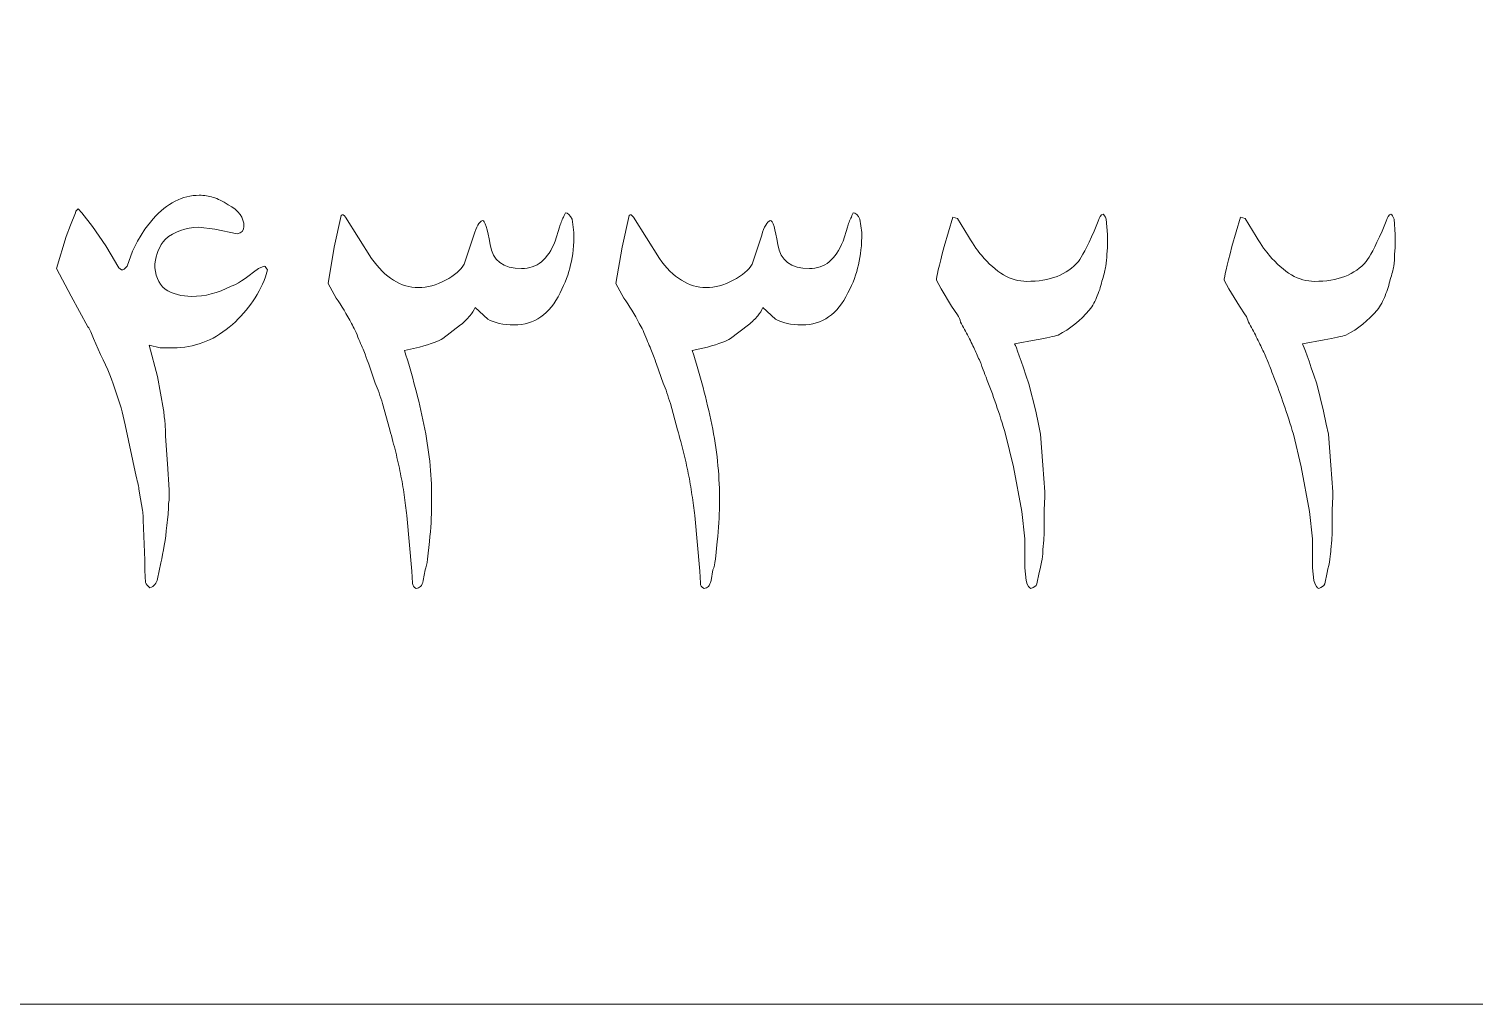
# Model space of a CAD drawing. Header units: millimetres. Extents: x -20 to 89, y -25 to 20.
# Drawn here: x -7.3 to 6.38, y -19.8 to -10.56 of the extents above; entities that cross this region are included whole.
import ezdxf

# ---------------------------------------------------------------- set-up
doc = ezdxf.new("R2010")
doc.units = ezdxf.units.MM
doc.header["$MEASUREMENT"] = 0
doc.layers.add('Layer 1', color=7, linetype='Continuous')

msp = doc.modelspace()

# ---------------------------------------------------------------- linework, layer by layer
at = {"layer": 'Layer 1', "color": 250, "lineweight": 18}
msp.add_open_spline([(-16.8, 19.8), (-16.8, 19.8), (16.8, 19.8), (16.8, 19.8), (18.4523, 19.8), (19.8, 18.4523), (19.8, 16.8), (19.8, 16.8), (19.8, -16.8), (19.8, -16.8), (19.8, -18.4523), (18.4523, -19.8), (16.8, -19.8), (16.8, -19.8), (-16.8, -19.8), (-16.8, -19.8), (-18.4523, -19.8), (-19.8, -18.4523), (-19.8, -16.8), (-19.8, -16.8), (-19.8, 16.8), (-19.8, 16.8), (-19.8, 18.4523), (-18.4523, 19.8), (-16.8, 19.8)], degree=3, knots=[0, 0, 0, 0, 0.125, 0.125, 0.125, 0.25, 0.25, 0.25, 0.375, 0.375, 0.375, 0.5, 0.5, 0.5, 0.625, 0.625, 0.625, 0.75, 0.75, 0.75, 0.875, 0.875, 0.875, 1, 1, 1, 1], dxfattribs=at)
at = {"layer": 'Layer 1', "color": 250, "lineweight": 9}
for points, knots in [([(-5.0454, -12.8456), (-5.0454, -12.8456), (-5.063, -12.9109), (-5.063, -12.9109), (-5.1329, -13.0968), (-5.2472, -13.2552), (-5.4056, -13.3867), (-5.5643, -13.518), (-5.7407, -13.5836), (-5.9351, -13.5836), (-5.9351, -13.5836), (-6.0607, -13.5836), (-6.0607, -13.5836), (-6.0607, -13.5836), (-6.1626, -13.5586), (-6.1626, -13.5586), (-6.1626, -13.5586), (-6.084, -13.8563), (-6.084, -13.8563), (-6.084, -13.8563), (-6.0286, -14.1696), (-6.0286, -14.1696), (-6.0229, -14.2151), (-6.018, -14.2581), (-6.0141, -14.2983), (-6.0099, -14.3385), (-6.0081, -14.3795), (-6.0081, -14.4207), (-6.0081, -14.4207), (-5.9905, -14.6811), (-5.9905, -14.6811), (-5.9905, -14.6811), (-5.976, -14.9291), (-5.976, -14.9291), (-5.976, -14.9291), (-5.976, -14.982), (-5.976, -14.982), (-5.976, -14.982), (-5.976, -15.0254), (-5.976, -15.0254), (-5.9799, -15.0501), (-5.9817, -15.0677), (-5.9817, -15.078), (-5.9817, -15.1027), (-5.9827, -15.1309), (-5.9848, -15.1616), (-5.9866, -15.1926), (-5.9905, -15.2279), (-5.9965, -15.2671), (-6.0099, -15.3993), (-6.0296, -15.5172), (-6.0547, -15.6205), (-6.0547, -15.6205), (-6.084, -15.7726), (-6.084, -15.7726), (-6.0939, -15.8139), (-6.1182, -15.8417), (-6.157, -15.8562), (-6.1782, -15.8396), (-6.1919, -15.823), (-6.1979, -15.8068), (-6.1979, -15.8068), (-6.2036, -15.6918), (-6.2036, -15.6918), (-6.2036, -15.6918), (-6.2036, -15.6392), (-6.2036, -15.6392), (-6.2036, -15.6392), (-6.2036, -15.5958), (-6.2036, -15.5958), (-6.2036, -15.5958), (-6.2212, -15.2145), (-6.2212, -15.2145), (-6.2212, -15.2145), (-6.2212, -15.1803), (-6.2212, -15.1803), (-6.2212, -15.1658), (-6.223, -15.1461), (-6.2269, -15.1214), (-6.2269, -15.1214), (-6.2473, -15.0131), (-6.2473, -15.0131), (-6.2473, -15.0131), (-6.2618, -14.9231), (-6.2618, -14.9231), (-6.2618, -14.9044), (-6.2706, -14.8642), (-6.2882, -14.8021), (-6.2882, -14.8021), (-6.3902, -14.3121), (-6.3902, -14.3121), (-6.4135, -14.2006), (-6.4438, -14.0972), (-6.4805, -14.0016), (-6.508, -13.9025), (-6.5556, -13.7836), (-6.6237, -13.6453), (-6.6237, -13.6453), (-6.6908, -13.4965), (-6.6908, -13.4965), (-6.708, -13.4488), (-6.7257, -13.4114), (-6.7433, -13.3846), (-6.7433, -13.3846), (-6.9038, -13.0932), (-6.9038, -13.0932), (-6.9038, -13.0932), (-7.0407, -12.8329), (-7.0407, -12.8329), (-7.0407, -12.8329), (-6.9504, -12.5291), (-6.9504, -12.5291), (-6.9504, -12.5291), (-6.9095, -12.4205), (-6.9095, -12.4205), (-6.9095, -12.4205), (-6.8629, -12.3058), (-6.8629, -12.3058), (-6.8629, -12.3058), (-6.8569, -12.2903), (-6.8569, -12.2903), (-6.8569, -12.2903), (-6.8368, -12.2684), (-6.8368, -12.2684), (-6.8368, -12.2684), (-6.8015, -12.3058), (-6.8015, -12.3058), (-6.8015, -12.3058), (-6.6996, -12.4328), (-6.6996, -12.4328), (-6.6996, -12.4328), (-6.574, -12.6188), (-6.574, -12.6188), (-6.574, -12.6188), (-6.5246, -12.7027), (-6.5246, -12.7027), (-6.5246, -12.7027), (-6.4604, -12.8085), (-6.4604, -12.8085), (-6.4487, -12.8332), (-6.4332, -12.8456), (-6.4135, -12.8456), (-6.3962, -12.8375), (-6.3828, -12.8248), (-6.3729, -12.8085), (-6.3729, -12.8085), (-6.3203, -12.6664), (-6.3203, -12.6664), (-6.3203, -12.6664), (-6.2734, -12.5736), (-6.2734, -12.5736), (-6.2734, -12.5736), (-6.2036, -12.4593), (-6.2036, -12.4593), (-6.2036, -12.4593), (-6.1277, -12.3605), (-6.1277, -12.3605), (-5.9937, -12.2124), (-5.8476, -12.1383), (-5.6903, -12.1383), (-5.6434, -12.1383), (-5.5993, -12.145), (-5.5573, -12.1584), (-5.5157, -12.1718), (-5.4684, -12.1947), (-5.4158, -12.2275), (-5.3167, -12.2829), (-5.2669, -12.3517), (-5.2669, -12.4335), (-5.2669, -12.4723), (-5.2885, -12.4963), (-5.3315, -12.5041), (-5.3315, -12.5041), (-5.5414, -12.46), (-5.5414, -12.46), (-5.5414, -12.46), (-5.6959, -12.442), (-5.6959, -12.442), (-5.8183, -12.442), (-5.9245, -12.4805), (-6.0141, -12.557), (-6.0667, -12.6188), (-6.0984, -12.6957), (-6.1104, -12.7867), (-6.1104, -12.8922), (-6.078, -12.9726), (-6.0141, -13.0287), (-5.94, -13.0738), (-5.8564, -13.0968), (-5.7629, -13.0968), (-5.6388, -13.0968), (-5.5132, -13.0643), (-5.3869, -12.9998), (-5.3421, -12.9867), (-5.2564, -12.9317), (-5.1301, -12.8332), (-5.1301, -12.8332), (-5.0747, -12.8085), (-5.0747, -12.8085), (-5.0648, -12.8145), (-5.0553, -12.8269), (-5.0454, -12.8456)], [0, 0, 0, 0, 0.0149254, 0.0149254, 0.0149254, 0.0298507, 0.0298507, 0.0298507, 0.0447761, 0.0447761, 0.0447761, 0.0597015, 0.0597015, 0.0597015, 0.0746269, 0.0746269, 0.0746269, 0.0895522, 0.0895522, 0.0895522, 0.1044776, 0.1044776, 0.1044776, 0.119403, 0.119403, 0.119403, 0.1343284, 0.1343284, 0.1343284, 0.1492537, 0.1492537, 0.1492537, 0.1641791, 0.1641791, 0.1641791, 0.1791045, 0.1791045, 0.1791045, 0.1940299, 0.1940299, 0.1940299, 0.2089552, 0.2089552, 0.2089552, 0.2238806, 0.2238806, 0.2238806, 0.238806, 0.238806, 0.238806, 0.2537313, 0.2537313, 0.2537313, 0.2686567, 0.2686567, 0.2686567, 0.2835821, 0.2835821, 0.2835821, 0.2985075, 0.2985075, 0.2985075, 0.3134328, 0.3134328, 0.3134328, 0.3283582, 0.3283582, 0.3283582, 0.3432836, 0.3432836, 0.3432836, 0.358209, 0.358209, 0.358209, 0.3731343, 0.3731343, 0.3731343, 0.3880597, 0.3880597, 0.3880597, 0.4029851, 0.4029851, 0.4029851, 0.4179104, 0.4179104, 0.4179104, 0.4328358, 0.4328358, 0.4328358, 0.4477612, 0.4477612, 0.4477612, 0.4626866, 0.4626866, 0.4626866, 0.4776119, 0.4776119, 0.4776119, 0.4925373, 0.4925373, 0.4925373, 0.5074627, 0.5074627, 0.5074627, 0.5223881, 0.5223881, 0.5223881, 0.5373134, 0.5373134, 0.5373134, 0.5522388, 0.5522388, 0.5522388, 0.5671642, 0.5671642, 0.5671642, 0.5820896, 0.5820896, 0.5820896, 0.5970149, 0.5970149, 0.5970149, 0.6119403, 0.6119403, 0.6119403, 0.6268657, 0.6268657, 0.6268657, 0.641791, 0.641791, 0.641791, 0.6567164, 0.6567164, 0.6567164, 0.6716418, 0.6716418, 0.6716418, 0.6865672, 0.6865672, 0.6865672, 0.7014925, 0.7014925, 0.7014925, 0.7164179, 0.7164179, 0.7164179, 0.7313433, 0.7313433, 0.7313433, 0.7462687, 0.7462687, 0.7462687, 0.761194, 0.761194, 0.761194, 0.7761194, 0.7761194, 0.7761194, 0.7910448, 0.7910448, 0.7910448, 0.8059701, 0.8059701, 0.8059701, 0.8208955, 0.8208955, 0.8208955, 0.8358209, 0.8358209, 0.8358209, 0.8507463, 0.8507463, 0.8507463, 0.8656716, 0.8656716, 0.8656716, 0.880597, 0.880597, 0.880597, 0.8955224, 0.8955224, 0.8955224, 0.9104478, 0.9104478, 0.9104478, 0.9253731, 0.9253731, 0.9253731, 0.9402985, 0.9402985, 0.9402985, 0.9552239, 0.9552239, 0.9552239, 0.9701493, 0.9701493, 0.9701493, 0.9850746, 0.9850746, 0.9850746, 1, 1, 1, 1]), ([(-2.1427, -12.4918), (-2.1427, -12.6096), (-2.1533, -12.7112), (-2.1748, -12.7958), (-2.1925, -12.8826), (-2.2253, -12.9715), (-2.274, -13.0625), (-2.3731, -13.265), (-2.5181, -13.3663), (-2.7086, -13.3663), (-2.8137, -13.3663), (-2.8973, -13.3479), (-2.9594, -13.3105), (-2.9594, -13.3105), (-3.079, -13.2022), (-3.079, -13.2022), (-3.091, -13.228), (-3.1072, -13.2545), (-3.1288, -13.2813), (-3.1503, -13.3081), (-3.1792, -13.3367), (-3.2162, -13.3663), (-3.2162, -13.3663), (-3.3856, -13.494), (-3.3856, -13.494), (-3.4205, -13.5187), (-3.4935, -13.5466), (-3.6043, -13.5776), (-3.6043, -13.5776), (-3.7472, -13.609), (-3.7472, -13.609), (-3.6734, -13.8408), (-3.6121, -14.0747), (-3.5634, -14.3096), (-3.515, -14.5449), (-3.4904, -14.7746), (-3.4904, -14.9982), (-3.4904, -14.9982), (-3.4904, -15.079), (-3.4904, -15.079), (-3.4904, -15.1806), (-3.4974, -15.2935), (-3.5108, -15.418), (-3.5108, -15.418), (-3.5285, -15.586), (-3.5285, -15.586), (-3.5341, -15.6294), (-3.5422, -15.6622), (-3.5517, -15.6854), (-3.5517, -15.6854), (-3.5694, -15.7878), (-3.5694, -15.7878), (-3.581, -15.8375), (-3.6032, -15.8625), (-3.6364, -15.8625), (-3.6597, -15.8502), (-3.6713, -15.8336), (-3.6713, -15.8128), (-3.6713, -15.8128), (-3.6773, -15.6981), (-3.6773, -15.6981), (-3.6773, -15.6981), (-3.7239, -15.1711), (-3.7239, -15.1711), (-3.7317, -15.109), (-3.7405, -15.0441), (-3.7504, -14.9771), (-3.7599, -14.9097), (-3.7715, -14.8423), (-3.7853, -14.7742), (-3.7987, -14.7058), (-3.8139, -14.6388), (-3.8304, -14.5724), (-3.847, -14.5065), (-3.8657, -14.4352), (-3.8872, -14.3587), (-3.8872, -14.3587), (-3.9543, -14.1106), (-3.9543, -14.1106), (-3.9659, -14.0754), (-3.9772, -14.0419), (-3.9878, -14.0098), (-3.9987, -13.9777), (-4.0107, -13.9473), (-4.0245, -13.9184), (-4.0245, -13.9184), (-4.0855, -13.7385), (-4.0855, -13.7385), (-4.0933, -13.718), (-4.1049, -13.6863), (-4.1204, -13.6439), (-4.1363, -13.6016), (-4.1557, -13.5557), (-4.179, -13.506), (-4.2023, -13.44), (-4.2255, -13.3892), (-4.2492, -13.3539), (-4.2936, -13.265), (-4.3423, -13.1846), (-4.3949, -13.1123), (-4.3949, -13.1123), (-4.4707, -12.9726), (-4.4707, -12.9726), (-4.4707, -12.9726), (-4.4125, -12.6315), (-4.4125, -12.6315), (-4.4125, -12.6315), (-4.3455, -12.3305), (-4.3455, -12.3305), (-4.3335, -12.3182), (-4.3201, -12.3231), (-4.3042, -12.3461), (-4.3042, -12.3461), (-4.0594, -12.7369), (-4.0594, -12.7369), (-3.9952, -12.8279), (-3.9257, -12.8964), (-3.8509, -12.943), (-3.7758, -12.9895), (-3.6978, -13.0132), (-3.6159, -13.0132), (-3.5323, -13.0132), (-3.4466, -12.9895), (-3.3591, -12.943), (-3.2716, -12.8964), (-3.2124, -12.8456), (-3.1813, -12.7898), (-3.1813, -12.7898), (-3.091, -12.5164), (-3.091, -12.5164), (-3.0677, -12.436), (-3.0402, -12.3894), (-3.0092, -12.3771), (-2.9859, -12.3771), (-2.9619, -12.4533), (-2.9376, -12.605), (-2.9136, -12.757), (-2.8137, -12.8332), (-2.6387, -12.8332), (-2.4948, -12.8332), (-2.3886, -12.7465), (-2.3205, -12.5725), (-2.3205, -12.5725), (-2.28, -12.4392), (-2.28, -12.4392), (-2.2761, -12.4265), (-2.2708, -12.411), (-2.2637, -12.3926), (-2.257, -12.3739), (-2.2496, -12.3584), (-2.2419, -12.3461), (-2.2419, -12.3461), (-2.2362, -12.3305), (-2.2362, -12.3305), (-2.2362, -12.3305), (-2.2242, -12.3058), (-2.2242, -12.3058), (-2.2013, -12.3058), (-2.1798, -12.3252), (-2.1604, -12.3648), (-2.1604, -12.3648), (-2.1427, -12.4918), (-2.1427, -12.4918)], [0, 0, 0, 0, 0.0185185, 0.0185185, 0.0185185, 0.037037, 0.037037, 0.037037, 0.0555556, 0.0555556, 0.0555556, 0.0740741, 0.0740741, 0.0740741, 0.0925926, 0.0925926, 0.0925926, 0.1111111, 0.1111111, 0.1111111, 0.1296296, 0.1296296, 0.1296296, 0.1481481, 0.1481481, 0.1481481, 0.1666667, 0.1666667, 0.1666667, 0.1851852, 0.1851852, 0.1851852, 0.2037037, 0.2037037, 0.2037037, 0.2222222, 0.2222222, 0.2222222, 0.2407407, 0.2407407, 0.2407407, 0.2592593, 0.2592593, 0.2592593, 0.2777778, 0.2777778, 0.2777778, 0.2962963, 0.2962963, 0.2962963, 0.3148148, 0.3148148, 0.3148148, 0.3333333, 0.3333333, 0.3333333, 0.3518519, 0.3518519, 0.3518519, 0.3703704, 0.3703704, 0.3703704, 0.3888889, 0.3888889, 0.3888889, 0.4074074, 0.4074074, 0.4074074, 0.4259259, 0.4259259, 0.4259259, 0.4444444, 0.4444444, 0.4444444, 0.462963, 0.462963, 0.462963, 0.4814815, 0.4814815, 0.4814815, 0.5, 0.5, 0.5, 0.5185185, 0.5185185, 0.5185185, 0.537037, 0.537037, 0.537037, 0.5555556, 0.5555556, 0.5555556, 0.5740741, 0.5740741, 0.5740741, 0.5925926, 0.5925926, 0.5925926, 0.6111111, 0.6111111, 0.6111111, 0.6296296, 0.6296296, 0.6296296, 0.6481481, 0.6481481, 0.6481481, 0.6666667, 0.6666667, 0.6666667, 0.6851852, 0.6851852, 0.6851852, 0.7037037, 0.7037037, 0.7037037, 0.7222222, 0.7222222, 0.7222222, 0.7407407, 0.7407407, 0.7407407, 0.7592593, 0.7592593, 0.7592593, 0.7777778, 0.7777778, 0.7777778, 0.7962963, 0.7962963, 0.7962963, 0.8148148, 0.8148148, 0.8148148, 0.8333333, 0.8333333, 0.8333333, 0.8518519, 0.8518519, 0.8518519, 0.8703704, 0.8703704, 0.8703704, 0.8888889, 0.8888889, 0.8888889, 0.9074074, 0.9074074, 0.9074074, 0.9259259, 0.9259259, 0.9259259, 0.9444444, 0.9444444, 0.9444444, 0.962963, 0.962963, 0.962963, 0.9814815, 0.9814815, 0.9814815, 1, 1, 1, 1]), ([(0.582, -12.4918), (0.582, -12.6096), (0.571, -12.7112), (0.5495, -12.7958), (0.5322, -12.8826), (0.4994, -12.9715), (0.4504, -13.0625), (0.3513, -13.265), (0.2066, -13.3663), (0.0158, -13.3663), (-0.089, -13.3663), (-0.1723, -13.3479), (-0.2351, -13.3105), (-0.2351, -13.3105), (-0.3543, -13.2022), (-0.3543, -13.2022), (-0.3659, -13.228), (-0.3825, -13.2545), (-0.4037, -13.2813), (-0.4252, -13.3081), (-0.4548, -13.3367), (-0.4912, -13.3663), (-0.4912, -13.3663), (-0.6609, -13.494), (-0.6609, -13.494), (-0.6961, -13.5187), (-0.7688, -13.5466), (-0.8796, -13.5776), (-0.8796, -13.5776), (-1.0225, -13.609), (-1.0225, -13.609), (-0.9487, -13.8408), (-0.8877, -14.0747), (-0.8387, -14.3096), (-0.7903, -14.5449), (-0.7656, -14.7746), (-0.7656, -14.9982), (-0.7656, -14.9982), (-0.7656, -15.079), (-0.7656, -15.079), (-0.7656, -15.1806), (-0.7723, -15.2935), (-0.7861, -15.418), (-0.7861, -15.418), (-0.8037, -15.586), (-0.8037, -15.586), (-0.8097, -15.6294), (-0.8171, -15.6622), (-0.827, -15.6854), (-0.827, -15.6854), (-0.8447, -15.7878), (-0.8447, -15.7878), (-0.8563, -15.8375), (-0.8785, -15.8625), (-0.9117, -15.8625), (-0.935, -15.8502), (-0.9466, -15.8336), (-0.9466, -15.8128), (-0.9466, -15.8128), (-0.9526, -15.6981), (-0.9526, -15.6981), (-0.9526, -15.6981), (-0.9992, -15.1711), (-0.9992, -15.1711), (-1.0069, -15.109), (-1.0158, -15.0441), (-1.0256, -14.9771), (-1.0352, -14.9097), (-1.0468, -14.8423), (-1.0606, -14.7742), (-1.074, -14.7058), (-1.0891, -14.6388), (-1.1057, -14.5724), (-1.1223, -14.5065), (-1.141, -14.4352), (-1.1625, -14.3587), (-1.1625, -14.3587), (-1.2295, -14.1106), (-1.2295, -14.1106), (-1.2412, -14.0754), (-1.2525, -14.0419), (-1.2631, -14.0098), (-1.274, -13.9777), (-1.286, -13.9473), (-1.2997, -13.9184), (-1.2997, -13.9184), (-1.3608, -13.7385), (-1.3608, -13.7385), (-1.3685, -13.718), (-1.3802, -13.6863), (-1.3957, -13.6439), (-1.4116, -13.6016), (-1.431, -13.5557), (-1.4543, -13.506), (-1.4775, -13.44), (-1.5008, -13.3892), (-1.5245, -13.3539), (-1.5689, -13.265), (-1.6176, -13.1846), (-1.6702, -13.1123), (-1.6702, -13.1123), (-1.746, -12.9726), (-1.746, -12.9726), (-1.746, -12.9726), (-1.6878, -12.6315), (-1.6878, -12.6315), (-1.6878, -12.6315), (-1.6208, -12.3305), (-1.6208, -12.3305), (-1.6088, -12.3182), (-1.5954, -12.3231), (-1.5795, -12.3461), (-1.5795, -12.3461), (-1.3347, -12.7369), (-1.3347, -12.7369), (-1.2705, -12.8279), (-1.201, -12.8964), (-1.1262, -12.943), (-1.051, -12.9895), (-0.9731, -13.0132), (-0.8912, -13.0132), (-0.8076, -13.0132), (-0.7222, -12.9895), (-0.6348, -12.943), (-0.5473, -12.8964), (-0.488, -12.8456), (-0.457, -12.7898), (-0.457, -12.7898), (-0.3659, -12.5164), (-0.3659, -12.5164), (-0.3427, -12.436), (-0.3155, -12.3894), (-0.2848, -12.3771), (-0.2612, -12.3771), (-0.2372, -12.4533), (-0.2128, -12.605), (-0.1888, -12.757), (-0.089, -12.8332), (0.086, -12.8332), (0.2299, -12.8332), (0.3361, -12.7465), (0.4038, -12.5725), (0.4038, -12.5725), (0.4451, -12.4392), (0.4451, -12.4392), (0.4486, -12.4265), (0.4539, -12.411), (0.461, -12.3926), (0.4677, -12.3739), (0.4747, -12.3584), (0.4828, -12.3461), (0.4828, -12.3461), (0.4881, -12.3305), (0.4881, -12.3305), (0.4881, -12.3305), (0.5001, -12.3058), (0.5001, -12.3058), (0.5234, -12.3058), (0.5449, -12.3252), (0.564, -12.3648), (0.564, -12.3648), (0.582, -12.4918), (0.582, -12.4918)], [0, 0, 0, 0, 0.0185185, 0.0185185, 0.0185185, 0.037037, 0.037037, 0.037037, 0.0555556, 0.0555556, 0.0555556, 0.0740741, 0.0740741, 0.0740741, 0.0925926, 0.0925926, 0.0925926, 0.1111111, 0.1111111, 0.1111111, 0.1296296, 0.1296296, 0.1296296, 0.1481481, 0.1481481, 0.1481481, 0.1666667, 0.1666667, 0.1666667, 0.1851852, 0.1851852, 0.1851852, 0.2037037, 0.2037037, 0.2037037, 0.2222222, 0.2222222, 0.2222222, 0.2407407, 0.2407407, 0.2407407, 0.2592593, 0.2592593, 0.2592593, 0.2777778, 0.2777778, 0.2777778, 0.2962963, 0.2962963, 0.2962963, 0.3148148, 0.3148148, 0.3148148, 0.3333333, 0.3333333, 0.3333333, 0.3518519, 0.3518519, 0.3518519, 0.3703704, 0.3703704, 0.3703704, 0.3888889, 0.3888889, 0.3888889, 0.4074074, 0.4074074, 0.4074074, 0.4259259, 0.4259259, 0.4259259, 0.4444444, 0.4444444, 0.4444444, 0.462963, 0.462963, 0.462963, 0.4814815, 0.4814815, 0.4814815, 0.5, 0.5, 0.5, 0.5185185, 0.5185185, 0.5185185, 0.537037, 0.537037, 0.537037, 0.5555556, 0.5555556, 0.5555556, 0.5740741, 0.5740741, 0.5740741, 0.5925926, 0.5925926, 0.5925926, 0.6111111, 0.6111111, 0.6111111, 0.6296296, 0.6296296, 0.6296296, 0.6481481, 0.6481481, 0.6481481, 0.6666667, 0.6666667, 0.6666667, 0.6851852, 0.6851852, 0.6851852, 0.7037037, 0.7037037, 0.7037037, 0.7222222, 0.7222222, 0.7222222, 0.7407407, 0.7407407, 0.7407407, 0.7592593, 0.7592593, 0.7592593, 0.7777778, 0.7777778, 0.7777778, 0.7962963, 0.7962963, 0.7962963, 0.8148148, 0.8148148, 0.8148148, 0.8333333, 0.8333333, 0.8333333, 0.8518519, 0.8518519, 0.8518519, 0.8703704, 0.8703704, 0.8703704, 0.8888889, 0.8888889, 0.8888889, 0.9074074, 0.9074074, 0.9074074, 0.9259259, 0.9259259, 0.9259259, 0.9444444, 0.9444444, 0.9444444, 0.962963, 0.962963, 0.962963, 0.9814815, 0.9814815, 0.9814815, 1, 1, 1, 1]), ([(2.9067, -12.5097), (2.9067, -12.5097), (2.9067, -12.5749), (2.9067, -12.5749), (2.9067, -12.5749), (2.9067, -12.6338), (2.9067, -12.6338), (2.9067, -12.6338), (2.9007, -12.6991), (2.9007, -12.6991), (2.9007, -12.7365), (2.8979, -12.7728), (2.8923, -12.8092), (2.8863, -12.8452), (2.8757, -12.8871), (2.8598, -12.9348), (2.8542, -12.9595), (2.8475, -12.9852), (2.8397, -13.011), (2.832, -13.0367), (2.8221, -13.0628), (2.8104, -13.09), (2.7931, -13.1394), (2.7674, -13.1849), (2.7346, -13.2262), (2.6527, -13.3256), (2.5547, -13.4043), (2.44, -13.4622), (2.403, -13.4745), (2.3338, -13.49), (2.2329, -13.5087), (2.2329, -13.5087), (2.0287, -13.5461), (2.0287, -13.5461), (2.0421, -13.5708), (2.0865, -13.6968), (2.1631, -13.9247), (2.1631, -13.9247), (2.2283, -14.185), (2.2283, -14.185), (2.2283, -14.185), (2.2541, -14.306), (2.2541, -14.306), (2.2541, -14.306), (2.2742, -14.402), (2.2742, -14.402), (2.2742, -14.402), (2.2968, -14.6937), (2.2968, -14.6937), (2.2968, -14.6937), (2.3144, -14.9481), (2.3144, -14.9481), (2.3144, -14.9481), (2.3144, -14.9946), (2.3144, -14.9946), (2.3144, -14.9946), (2.3088, -15.1188), (2.3088, -15.1188), (2.3088, -15.1188), (2.3088, -15.2398), (2.3088, -15.2398), (2.3088, -15.2398), (2.3088, -15.3361), (2.3088, -15.3361), (2.3088, -15.3361), (2.306, -15.4039), (2.306, -15.4039), (2.306, -15.4039), (2.2968, -15.4938), (2.2968, -15.4938), (2.2968, -15.5453), (2.2851, -15.618), (2.2619, -15.7104), (2.2619, -15.7104), (2.2386, -15.8191), (2.2386, -15.8191), (2.2308, -15.8395), (2.2125, -15.854), (2.1832, -15.8625), (2.1677, -15.8625), (2.1518, -15.8378), (2.1363, -15.788), (2.1363, -15.788), (2.1246, -15.667), (2.1246, -15.667), (2.1246, -15.667), (2.1246, -15.6145), (2.1246, -15.6145), (2.1246, -15.6145), (2.1246, -15.3943), (2.1246, -15.3943), (2.1246, -15.3943), (2.0954, -15.1336), (2.0954, -15.1336), (2.0954, -15.1336), (2.0163, -14.7121), (2.0163, -14.7121), (2.0163, -14.7121), (1.943, -14.402), (1.943, -14.402), (1.884, -14.2058), (1.8223, -14.0259), (1.7577, -13.8622), (1.7302, -13.7903), (1.7136, -13.7458), (1.708, -13.7289), (1.69, -13.6879), (1.6724, -13.6481), (1.6547, -13.6096), (1.6371, -13.5715), (1.6163, -13.5281), (1.5916, -13.4795), (1.5672, -13.4308), (1.5422, -13.3846), (1.5168, -13.3412), (1.5108, -13.3165), (1.5013, -13.2932), (1.4875, -13.2699), (1.4875, -13.2699), (1.4314, -13.1895), (1.4314, -13.1895), (1.4314, -13.1895), (1.3316, -13.0251), (1.3316, -13.0251), (1.3316, -13.0251), (1.2875, -12.9415), (1.2875, -12.9415), (1.2875, -12.9185), (1.3118, -12.8131), (1.3605, -12.625), (1.3605, -12.625), (1.4424, -12.346), (1.4424, -12.346), (1.4424, -12.346), (1.4861, -12.3583), (1.4861, -12.3583), (1.4861, -12.3583), (1.5912, -12.5291), (1.5912, -12.5291), (1.6434, -12.6159), (1.6844, -12.6748), (1.7136, -12.7058), (1.8516, -12.8713), (1.9945, -12.9542), (2.1423, -12.9542), (2.3621, -12.9542), (2.5254, -12.8907), (2.6326, -12.7647), (2.6637, -12.7252), (2.7131, -12.63), (2.7815, -12.479), (2.7815, -12.479), (2.8193, -12.3827), (2.8193, -12.3827), (2.8309, -12.3453), (2.8464, -12.3238), (2.8658, -12.3174), (2.8757, -12.3238), (2.8852, -12.3393), (2.8951, -12.364), (2.8951, -12.364), (2.9067, -12.5097), (2.9067, -12.5097)], [0, 0, 0, 0, 0.0185185, 0.0185185, 0.0185185, 0.037037, 0.037037, 0.037037, 0.0555556, 0.0555556, 0.0555556, 0.0740741, 0.0740741, 0.0740741, 0.0925926, 0.0925926, 0.0925926, 0.1111111, 0.1111111, 0.1111111, 0.1296296, 0.1296296, 0.1296296, 0.1481481, 0.1481481, 0.1481481, 0.1666667, 0.1666667, 0.1666667, 0.1851852, 0.1851852, 0.1851852, 0.2037037, 0.2037037, 0.2037037, 0.2222222, 0.2222222, 0.2222222, 0.2407407, 0.2407407, 0.2407407, 0.2592593, 0.2592593, 0.2592593, 0.2777778, 0.2777778, 0.2777778, 0.2962963, 0.2962963, 0.2962963, 0.3148148, 0.3148148, 0.3148148, 0.3333333, 0.3333333, 0.3333333, 0.3518519, 0.3518519, 0.3518519, 0.3703704, 0.3703704, 0.3703704, 0.3888889, 0.3888889, 0.3888889, 0.4074074, 0.4074074, 0.4074074, 0.4259259, 0.4259259, 0.4259259, 0.4444444, 0.4444444, 0.4444444, 0.462963, 0.462963, 0.462963, 0.4814815, 0.4814815, 0.4814815, 0.5, 0.5, 0.5, 0.5185185, 0.5185185, 0.5185185, 0.537037, 0.537037, 0.537037, 0.5555556, 0.5555556, 0.5555556, 0.5740741, 0.5740741, 0.5740741, 0.5925926, 0.5925926, 0.5925926, 0.6111111, 0.6111111, 0.6111111, 0.6296296, 0.6296296, 0.6296296, 0.6481481, 0.6481481, 0.6481481, 0.6666667, 0.6666667, 0.6666667, 0.6851852, 0.6851852, 0.6851852, 0.7037037, 0.7037037, 0.7037037, 0.7222222, 0.7222222, 0.7222222, 0.7407407, 0.7407407, 0.7407407, 0.7592593, 0.7592593, 0.7592593, 0.7777778, 0.7777778, 0.7777778, 0.7962963, 0.7962963, 0.7962963, 0.8148148, 0.8148148, 0.8148148, 0.8333333, 0.8333333, 0.8333333, 0.8518519, 0.8518519, 0.8518519, 0.8703704, 0.8703704, 0.8703704, 0.8888889, 0.8888889, 0.8888889, 0.9074074, 0.9074074, 0.9074074, 0.9259259, 0.9259259, 0.9259259, 0.9444444, 0.9444444, 0.9444444, 0.962963, 0.962963, 0.962963, 0.9814815, 0.9814815, 0.9814815, 1, 1, 1, 1]), ([(5.6315, -12.5097), (5.6315, -12.5097), (5.6315, -12.5749), (5.6315, -12.5749), (5.6315, -12.5749), (5.6315, -12.6338), (5.6315, -12.6338), (5.6315, -12.6338), (5.6255, -12.6991), (5.6255, -12.6991), (5.6255, -12.7365), (5.6226, -12.7728), (5.617, -12.8092), (5.611, -12.8452), (5.6004, -12.8871), (5.5845, -12.9348), (5.5789, -12.9595), (5.5722, -12.9852), (5.5644, -13.011), (5.5567, -13.0367), (5.5468, -13.0628), (5.5351, -13.09), (5.5179, -13.1394), (5.4921, -13.1849), (5.4593, -13.2262), (5.3775, -13.3256), (5.2794, -13.4043), (5.1647, -13.4622), (5.1277, -13.4745), (5.0585, -13.49), (4.9577, -13.5087), (4.9577, -13.5087), (4.7534, -13.5461), (4.7534, -13.5461), (4.7668, -13.5708), (4.8112, -13.6968), (4.8878, -13.9247), (4.8878, -13.9247), (4.9531, -14.185), (4.9531, -14.185), (4.9531, -14.185), (4.9788, -14.306), (4.9788, -14.306), (4.9788, -14.306), (4.9989, -14.402), (4.9989, -14.402), (4.9989, -14.402), (5.0215, -14.6937), (5.0215, -14.6937), (5.0215, -14.6937), (5.0391, -14.9481), (5.0391, -14.9481), (5.0391, -14.9481), (5.0391, -14.9946), (5.0391, -14.9946), (5.0391, -14.9946), (5.0335, -15.1188), (5.0335, -15.1188), (5.0335, -15.1188), (5.0335, -15.2398), (5.0335, -15.2398), (5.0335, -15.2398), (5.0335, -15.3361), (5.0335, -15.3361), (5.0335, -15.3361), (5.0307, -15.4039), (5.0307, -15.4039), (5.0307, -15.4039), (5.0215, -15.4938), (5.0215, -15.4938), (5.0215, -15.5453), (5.0099, -15.618), (4.9866, -15.7104), (4.9866, -15.7104), (4.9633, -15.8191), (4.9633, -15.8191), (4.9555, -15.8395), (4.9372, -15.854), (4.9079, -15.8625), (4.8924, -15.8625), (4.8765, -15.8378), (4.861, -15.788), (4.861, -15.788), (4.8493, -15.667), (4.8493, -15.667), (4.8493, -15.667), (4.8493, -15.6145), (4.8493, -15.6145), (4.8493, -15.6145), (4.8493, -15.3943), (4.8493, -15.3943), (4.8493, -15.3943), (4.8201, -15.1336), (4.8201, -15.1336), (4.8201, -15.1336), (4.741, -14.7121), (4.741, -14.7121), (4.741, -14.7121), (4.6677, -14.402), (4.6677, -14.402), (4.6088, -14.2058), (4.547, -14.0259), (4.4825, -13.8622), (4.4549, -13.7903), (4.4384, -13.7458), (4.4327, -13.7289), (4.4147, -13.6879), (4.3971, -13.6481), (4.3794, -13.6096), (4.3618, -13.5715), (4.341, -13.5281), (4.3163, -13.4795), (4.292, -13.4308), (4.2669, -13.3846), (4.2415, -13.3412), (4.2355, -13.3165), (4.226, -13.2932), (4.2122, -13.2699), (4.2122, -13.2699), (4.1561, -13.1895), (4.1561, -13.1895), (4.1561, -13.1895), (4.0563, -13.0251), (4.0563, -13.0251), (4.0563, -13.0251), (4.0122, -12.9415), (4.0122, -12.9415), (4.0122, -12.9185), (4.0365, -12.8131), (4.0852, -12.625), (4.0852, -12.625), (4.1671, -12.346), (4.1671, -12.346), (4.1671, -12.346), (4.2108, -12.3583), (4.2108, -12.3583), (4.2108, -12.3583), (4.3159, -12.5291), (4.3159, -12.5291), (4.3682, -12.6159), (4.4091, -12.6748), (4.4384, -12.7058), (4.5763, -12.8713), (4.7192, -12.9542), (4.867, -12.9542), (5.0868, -12.9542), (5.2501, -12.8907), (5.3573, -12.7647), (5.3884, -12.7252), (5.4378, -12.63), (5.5062, -12.479), (5.5062, -12.479), (5.544, -12.3827), (5.544, -12.3827), (5.5556, -12.3453), (5.5711, -12.3238), (5.5905, -12.3174), (5.6004, -12.3238), (5.6099, -12.3393), (5.6198, -12.364), (5.6198, -12.364), (5.6315, -12.5097), (5.6315, -12.5097)], [0, 0, 0, 0, 0.0185185, 0.0185185, 0.0185185, 0.037037, 0.037037, 0.037037, 0.0555556, 0.0555556, 0.0555556, 0.0740741, 0.0740741, 0.0740741, 0.0925926, 0.0925926, 0.0925926, 0.1111111, 0.1111111, 0.1111111, 0.1296296, 0.1296296, 0.1296296, 0.1481481, 0.1481481, 0.1481481, 0.1666667, 0.1666667, 0.1666667, 0.1851852, 0.1851852, 0.1851852, 0.2037037, 0.2037037, 0.2037037, 0.2222222, 0.2222222, 0.2222222, 0.2407407, 0.2407407, 0.2407407, 0.2592593, 0.2592593, 0.2592593, 0.2777778, 0.2777778, 0.2777778, 0.2962963, 0.2962963, 0.2962963, 0.3148148, 0.3148148, 0.3148148, 0.3333333, 0.3333333, 0.3333333, 0.3518519, 0.3518519, 0.3518519, 0.3703704, 0.3703704, 0.3703704, 0.3888889, 0.3888889, 0.3888889, 0.4074074, 0.4074074, 0.4074074, 0.4259259, 0.4259259, 0.4259259, 0.4444444, 0.4444444, 0.4444444, 0.462963, 0.462963, 0.462963, 0.4814815, 0.4814815, 0.4814815, 0.5, 0.5, 0.5, 0.5185185, 0.5185185, 0.5185185, 0.537037, 0.537037, 0.537037, 0.5555556, 0.5555556, 0.5555556, 0.5740741, 0.5740741, 0.5740741, 0.5925926, 0.5925926, 0.5925926, 0.6111111, 0.6111111, 0.6111111, 0.6296296, 0.6296296, 0.6296296, 0.6481481, 0.6481481, 0.6481481, 0.6666667, 0.6666667, 0.6666667, 0.6851852, 0.6851852, 0.6851852, 0.7037037, 0.7037037, 0.7037037, 0.7222222, 0.7222222, 0.7222222, 0.7407407, 0.7407407, 0.7407407, 0.7592593, 0.7592593, 0.7592593, 0.7777778, 0.7777778, 0.7777778, 0.7962963, 0.7962963, 0.7962963, 0.8148148, 0.8148148, 0.8148148, 0.8333333, 0.8333333, 0.8333333, 0.8518519, 0.8518519, 0.8518519, 0.8703704, 0.8703704, 0.8703704, 0.8888889, 0.8888889, 0.8888889, 0.9074074, 0.9074074, 0.9074074, 0.9259259, 0.9259259, 0.9259259, 0.9444444, 0.9444444, 0.9444444, 0.962963, 0.962963, 0.962963, 0.9814815, 0.9814815, 0.9814815, 1, 1, 1, 1])]:
    msp.add_open_spline(points, degree=3, knots=knots, dxfattribs=at)

doc.saveas('drawing.dxf')
